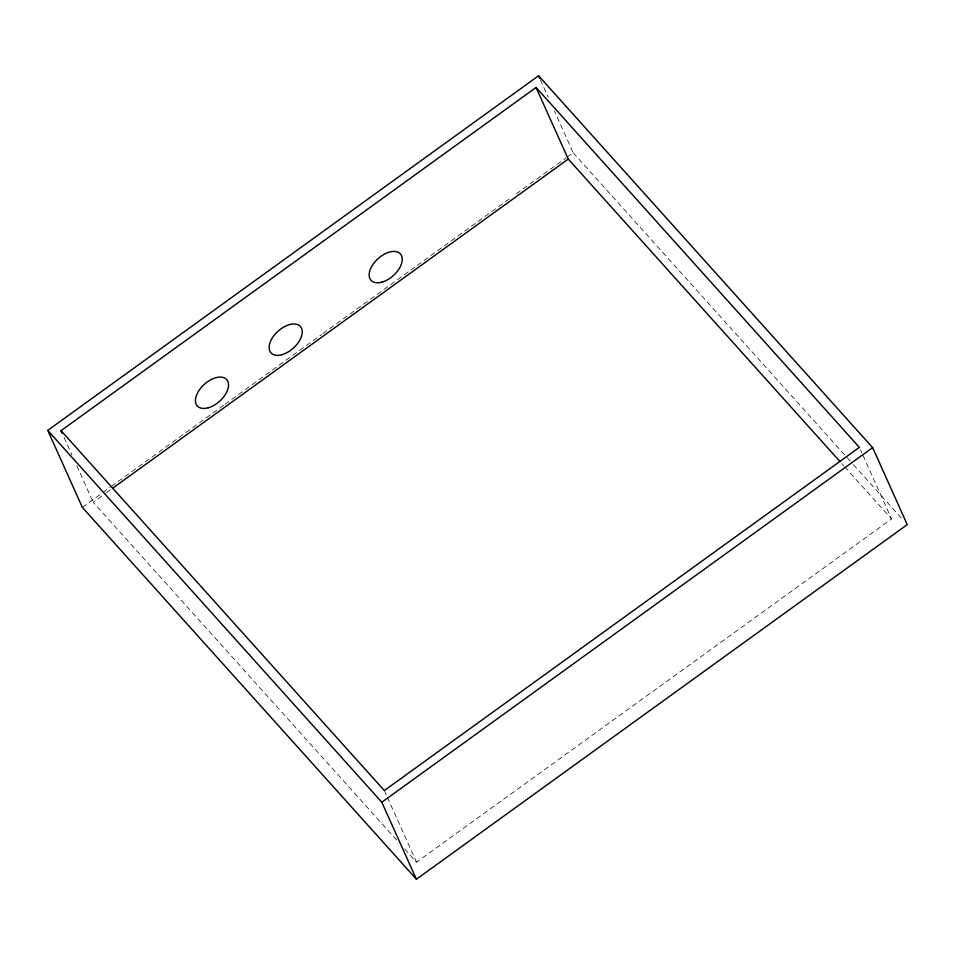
<?xml version="1.0" encoding="UTF-8"?>
<svg xmlns="http://www.w3.org/2000/svg" width="955" height="955" viewBox="0 0 955 955"><rect width="100%" height="100%" fill="white"/><g stroke="black" fill="none" stroke-linecap="round" stroke-linejoin="round"><path stroke-width="0.72" stroke-dasharray="4.78 3.58" d="M82.345 507.368L101.696 493.389M102.901 492.517L110.147 487.277M111.365 486.405L223.792 405.171M224.998 404.299L321.716 334.429M322.933 333.558L416.022 266.302M417.228 265.43L511.522 197.291M516.357 193.805L565.933 157.993M567.139 157.121L573.179 152.752L554.366 110.887M396.623 840.018L93.208 502.27L105.301 493.544M106.506 492.673L111.341 489.175M404.586 848.876L416.523 862.162L891.552 518.971L862.413 454.114M573.179 152.752L852.409 463.557M853.4 464.667L902.26 519.066M841.821 463.593L843.802 465.813M844.805 466.923L891.552 518.971M860.586 450.056L861.804 452.754M540.411 79.826L548.301 97.374M384.34 790.549L386.775 795.957M387.372 797.306L416.523 862.162M64.069 437.426L71.959 454.986M76.818 465.789L93.208 502.27"/><path stroke-width="1.43" d="M47.75 430.383L538.584 75.767L872.655 447.632L907.25 524.617L416.416 879.233L82.345 507.368L47.75 430.383L381.821 802.248L416.416 879.233M61.025 430.669L536.065 87.466L859.369 447.358L384.34 790.549L61.025 430.669L62.242 433.367M112.547 488.303L568.249 159.079L536.065 87.466M381.821 802.248L872.655 447.632M568.249 159.079L839.827 461.384M538.584 75.767L539.802 78.465M208.262 407.785A19.757 11.412 -41.9 0 0 227.827 381.32A19.757 11.412 -41.9 0 0 199.893 389.174A19.757 11.412 -41.9 0 0 208.262 407.785M281.952 354.687A19.757 11.412 -41.9 0 0 301.517 328.222A19.757 11.412 -41.9 0 0 273.584 336.076A19.757 11.412 -41.9 0 0 281.952 354.687M381.964 282.131A19.757 11.412 -41.9 0 0 401.542 255.665A19.757 11.412 -41.9 0 0 373.608 263.52A19.757 11.412 -41.9 0 0 381.964 282.131"/></g></svg>
